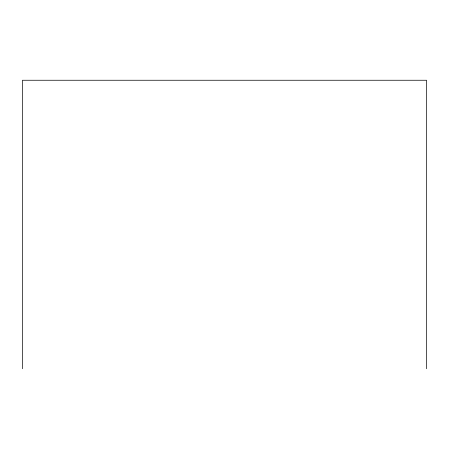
<?xml version="1.0" encoding="UTF-8"?>
<svg xmlns="http://www.w3.org/2000/svg" width="449" height="449" viewBox="0 0 449 449"><rect width="100%" height="100%" fill="white"/><g stroke="black" fill="none" stroke-linecap="round" stroke-linejoin="round"><path stroke-width="0.67" d="M426.55 368.747L426.55 80.253L22.45 80.253L22.45 368.747"/></g></svg>
